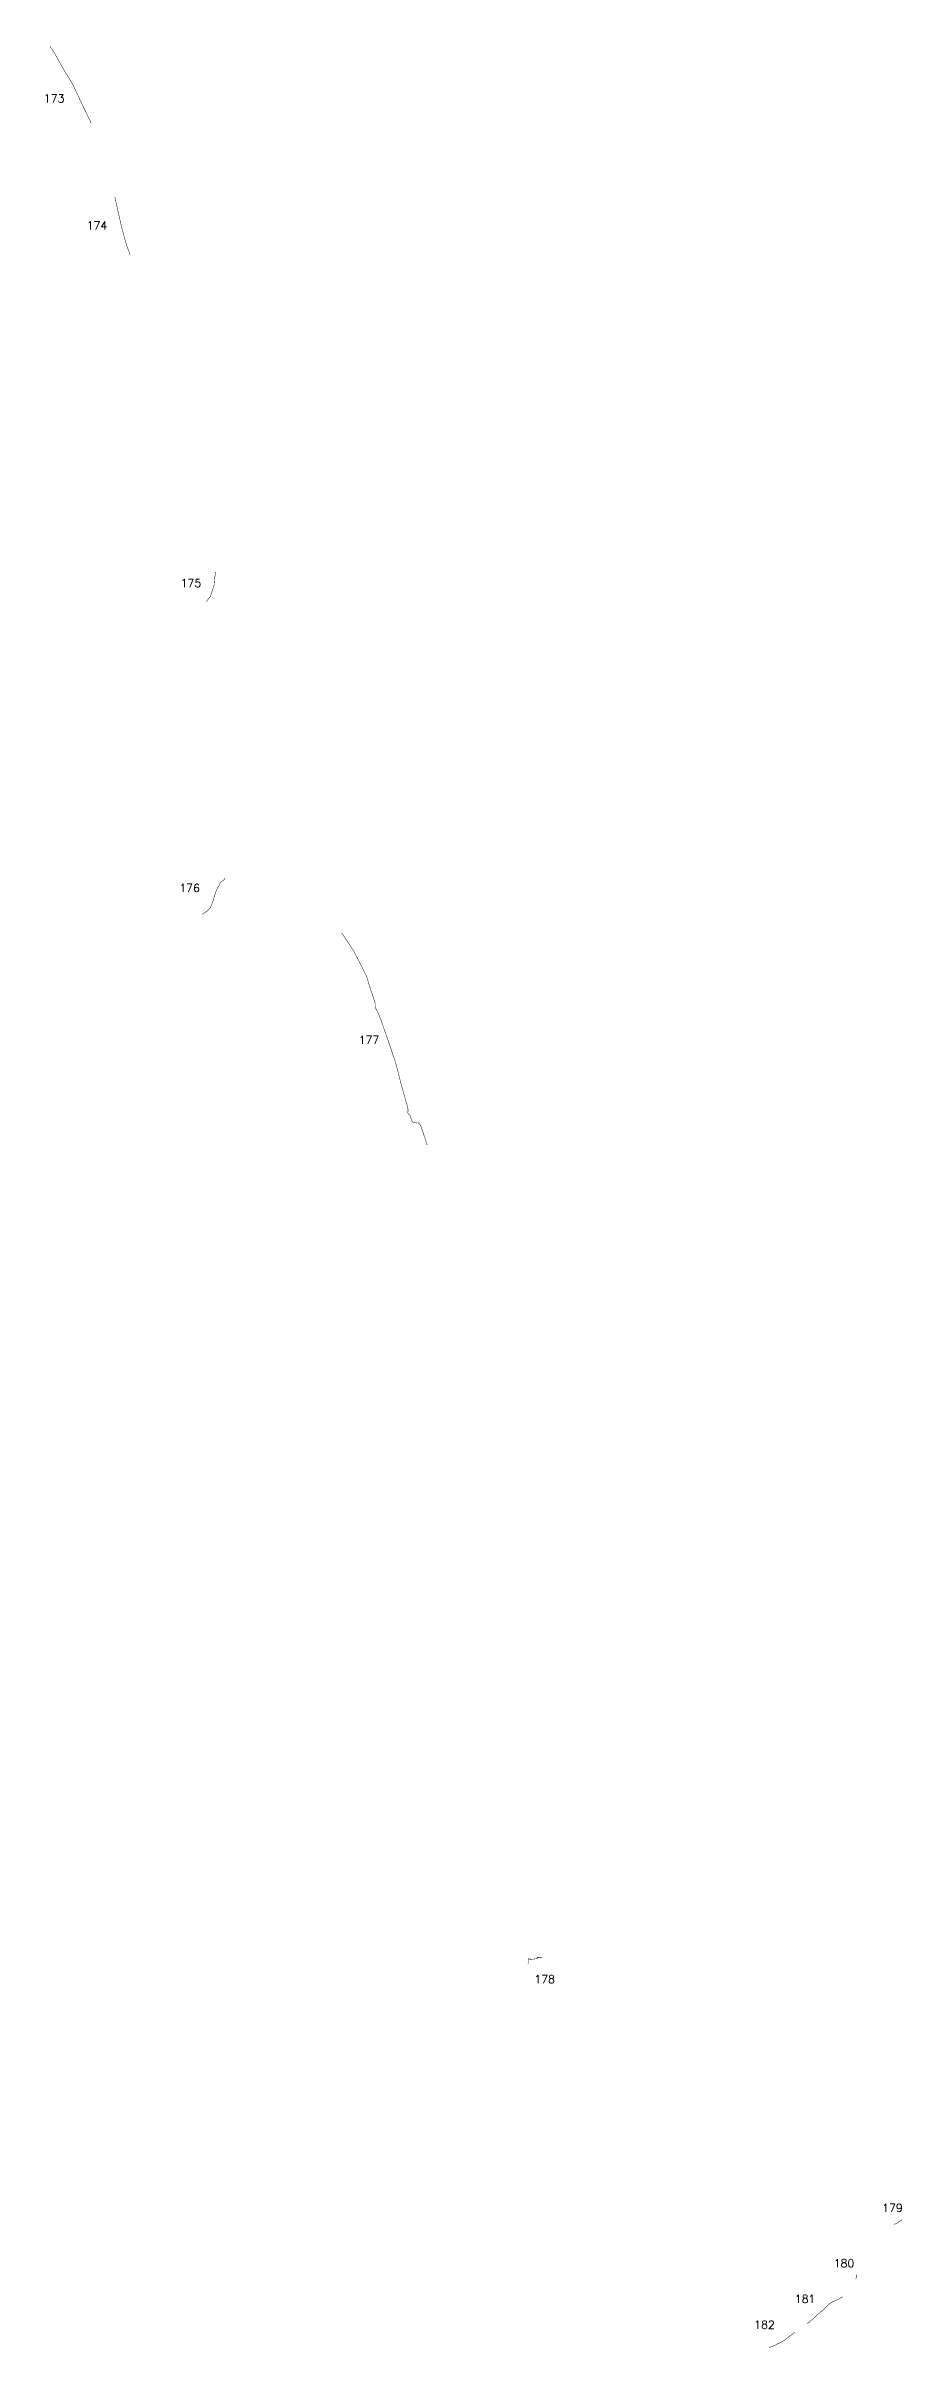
# Model space of a CAD drawing. Header units: metres. Extents: x 254129 to 299963, y 1973748 to 2228052.
# Drawn here: x 287244 to 292597, y 1988077 to 2002458 of the extents above; entities that cross this region are included whole.
import ezdxf

# ---------------------------------------------------------------- set-up
doc = ezdxf.new("R2010")
doc.units = ezdxf.units.M
doc.header["$MEASUREMENT"] = 0
doc.layers.add('ARTIFICIALLY PROTECTED', color=4, linetype='Continuous')
doc.styles.get("Standard").update_dxf_attribs({"font": 'simplex.shx'})

msp = doc.modelspace()

# ---------------------------------------------------------------- linework, layer by layer
at = {"layer": 'ARTIFICIALLY PROTECTED', "const_width": 3, "flags": 128}
for points in [[(287269, 2002457), (287273, 2002450), (287301, 2002408), (287331, 2002354), (287359, 2002304), (287391, 2002253), (287416, 2002211), (287434, 2002170), (287453, 2002131), (287476, 2002081), (287513, 2002006), (287527, 2001976)], [(287675, 2001515), (287685, 2001471), (287696, 2001419), (287719, 2001319), (287731, 2001275), (287750, 2001208), (287770, 2001157)], [(288306, 1999173), (288299, 1999134), (288295, 1999086), (288284, 1999054), (288272, 1999020), (288246, 1998986)], [(288220, 1997034), (288227, 1997038), (288243, 1997048), (288256, 1997057), (288272, 1997075), (288280, 1997096), (288292, 1997123), (288298, 1997152), (288305, 1997170), (288311, 1997186), (288327, 1997215), (288334, 1997229), (288343, 1997239), (288356, 1997248), (288364, 1997260)], [(290349, 1990518), (290317, 1990517), (290317, 1990511), (290297, 1990510), (290297, 1990505), (290293, 1990506), (290272, 1990505), (290272, 1990507), (290259, 1990507), (290260, 1990481), (290258, 1990478)], [(292596, 1988878), (292594, 1988875), (292584, 1988869), (292576, 1988864), (292568, 1988858), (292562, 1988853), (292546, 1988850), (292544, 1988850)], [(292315, 1988534), (292312, 1988530), (292311, 1988521), (292309, 1988507)], [(292226, 1988397), (292216, 1988391), (292206, 1988384), (292192, 1988377), (292181, 1988373), (292169, 1988368), (292159, 1988363), (292147, 1988356), (292140, 1988350), (292124, 1988335), (292111, 1988321), (292088, 1988302), (292059, 1988276), (292017, 1988238), (292003, 1988230)], [(291927, 1988176), (291905, 1988158), (291891, 1988148), (291870, 1988131), (291849, 1988117), (291822, 1988104), (291791, 1988088), (291781, 1988086), (291770, 1988081), (291765, 1988078)]]:
    msp.add_lwpolyline(points, dxfattribs=at)
at = {"layer": 'ARTIFICIALLY PROTECTED', "flags": 128}
msp.add_lwpolyline([(289094, 1996916, 3, 3, 0), (289134, 1996856, 3, 3, 0), (289167, 1996807, 3, 3, 0), (289204, 1996736, 3, 3, 0), (289249, 1996646, 3, 3, 0), (289274, 1996563, 3, 3, 0), (289288, 1996525, 3, 3, 0), (289303, 1996477, 3, 3, 0), (289302, 1996453, 3, 3, 0), (289319, 1996421, 3, 3, 0), (289330, 1996396, 3, 3, 0), (289339, 1996374, 3, 3, 0), (289360, 1996312, 3, 3, 0), (289387, 1996236, 3, 3, 0), (289429, 1996111, 3, 3, 0), (289446, 1996048, 3, 3, 0), (289463, 1995980, 3, 3, 0), (289467, 1995966, 3, 3, 0), (289478, 1995925, 3, 3, 0), (289503, 1995839, 3, 3, 0), (289508, 1995817, 3, 3, 0), (289508, 1995810, 3, 3, 0), (289508, 1995803, 3, 3, 0), (289506, 1995797, 3, 3, 0), (289507, 1995794, 3, 3, 0), (289510, 1995788, 3, 3, 0), (289515, 1995782, 3, 3, 0), (289522, 1995776, 3, 3, 0), (289526, 1995761, 3, 3, 0), (289531, 1995745, 3, 3, 0), (289537, 1995737, 3, 3, 0), (289542, 1995734, 3, 3, 0), (289550, 1995732, 3, 3, 0), (289560, 1995730, 3, 3, 0), (289566, 1995731, 3, 3, 0), (289573, 1995730, 3, 3, 0), (289579, 1995725, 3, 3, 0), (289588, 1995712, 3, 3, 0), (289603, 1995668, 3, 3, 0), (289617, 1995627, 3, 3, 0), (289627, 1995597, 3, 3, 0), (289627, 1995592, 0, 0, 0)], format="xyseb", dxfattribs=at)

# ---------------------------------------------------------------- texts
at = {"char_height": 50, "attachment_point": 1}
for s, insert in [('173', (287231, 2002156)), ('174', (287499, 2001362)), ('175', (288086, 1999128)), ('176', (288078, 1997223)), ('177', (289200, 1996274)), ('178', (290298, 1990406)), ('179', (292473, 1988977)), ('180', (292170, 1988631)), ('181', (291927, 1988409)), ('182', (291673, 1988247))]:
    msp.add_mtext_dynamic_manual_height_columns(s, width=84.37, gutter_width=1, heights=[74.2], dxfattribs=dict(at, insert=insert))

doc.saveas('drawing.dxf')
